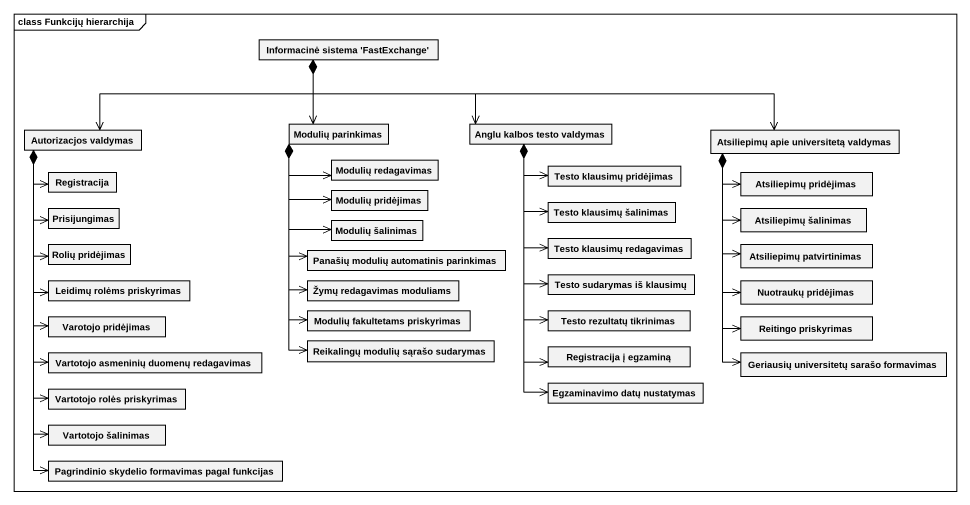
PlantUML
@startuml
mainframe class Funkcijų hierarchija
hide circle
hide empty members
class "Informacinė sistema 'FastExchange'" as Informacinė_sistema
class "Modulių parinkimas" as Modulių_parinkimas
class "Anglu kalbos testo valdymas" as Anglu_kalbos_testo_valdymas
class "Autorizacjos valdymas" as Autorizacjos_valdymas
class "Modulių redagavimas" as Modulių_redagavimas
class "Testo klausimų pridėjimas" as Testo_klausimų_pridėjimas
class "Atsiliepimų apie universitetą valdymas" as Atsiliepimų_apie
class Registracija
class "Modulių pridėjimas" as Modulių_pridėjimas
class "Testo klausimų šalinimas" as Testo_klausimų_šalinimas
class "Atsiliepimų pridėjimas" as Atsiliepimų_pridėjimas
class Prisijungimas
class "Rolių pridėjimas" as Rolių_pridėjimas
class "Modulių šalinimas" as Modulių_šalinimas
class "Testo klausimų redagavimas" as Testo_klausimų_redagavimas
class "Atsiliepimų šalinimas" as Atsiliepimų_šalinimas
class "Atsiliepimų patvirtinimas" as Atsiliepimų_patvirtinimas
class "Leidimų rolėms priskyrimas" as Leidimų_rolėms_priskyrimas
class "Panašių modulių automatinis parinkimas" as Panašių_modulių_automatinis
class "Žymų redagavimas moduliams" as Žymų_redagavimas_moduliams
class "Testo sudarymas iš klausimų" as Testo_sudarymas_iš_klausimų
class "Nuotraukų pridėjimas" as Nuotraukų_pridėjimas
class "Varotojo pridėjimas" as Varotojo_pridėjimas
class "Modulių fakultetams priskyrimas" as Modulių_fakultetams
class "Testo rezultatų tikrinimas" as Testo_rezultatų_tikrinimas
class "Reitingo priskyrimas" as Reitingo_priskyrimas
class "Vartotojo asmeninių duomenų redagavimas" as Vartotojo_asmeninių_duomenų
class "Reikalingų modulių sąrašo sudarymas" as Reikalingų_modulių_sąrašo
class "Registracija į egzaminą" as Registracija_į_egzaminą
class "Geriausių universitetų sarašo formavimas" as Geriausių_universitetų
class "Vartotojo rolės priskyrimas" as Vartotojo_rolės_priskyrimas
class "Egzaminavimo datų nustatymas" as Egzaminavimo_datų_nustatymas
class "Vartotojo šalinimas" as Vartotojo_šalinimas
class "Pagrindinio skydelio formavimas pagal funkcijas" as Pagrindinio_skydelio
Informacinė_sistema *--> Modulių_parinkimas
Informacinė_sistema *-right-> Anglu_kalbos_testo_valdymas
Informacinė_sistema *-left-> Autorizacjos_valdymas
Informacinė_sistema *-right-> Atsiliepimų_apie
Modulių_parinkimas *--> Modulių_redagavimas
Modulių_parinkimas *--> Modulių_pridėjimas
Modulių_parinkimas *--> Modulių_šalinimas
Modulių_parinkimas *--> Panašių_modulių_automatinis
Modulių_parinkimas *--> Žymų_redagavimas_moduliams
Modulių_parinkimas *--> Modulių_fakultetams
Modulių_parinkimas --> Reikalingų_modulių_sąrašo
Anglu_kalbos_testo_valdymas *-right-> Testo_klausimų_pridėjimas
Anglu_kalbos_testo_valdymas *--> Testo_klausimų_šalinimas
Anglu_kalbos_testo_valdymas *--> Testo_klausimų_redagavimas
Anglu_kalbos_testo_valdymas *--> Testo_sudarymas_iš_klausimų
Anglu_kalbos_testo_valdymas *--> Testo_rezultatų_tikrinimas
Anglu_kalbos_testo_valdymas *--> Registracija_į_egzaminą
Anglu_kalbos_testo_valdymas --> Egzaminavimo_datų_nustatymas
Autorizacjos_valdymas *--> Registracija
Autorizacjos_valdymas *--> Prisijungimas
Autorizacjos_valdymas *--> Rolių_pridėjimas
Autorizacjos_valdymas *--> Leidimų_rolėms_priskyrimas
Autorizacjos_valdymas *--> Varotojo_pridėjimas
Autorizacjos_valdymas *--> Vartotojo_asmeninių_duomenų
Autorizacjos_valdymas *--> Vartotojo_rolės_priskyrimas
Autorizacjos_valdymas *--> Vartotojo_šalinimas
Autorizacjos_valdymas *--> Pagrindinio_skydelio
Atsiliepimų_apie *--> Atsiliepimų_pridėjimas
Atsiliepimų_apie *--> Atsiliepimų_šalinimas
Atsiliepimų_apie *--> Atsiliepimų_patvirtinimas
Atsiliepimų_apie *--> Nuotraukų_pridėjimas
Atsiliepimų_apie *--> Reitingo_priskyrimas
Atsiliepimų_apie *--> Geriausių_universitetų
@enduml
